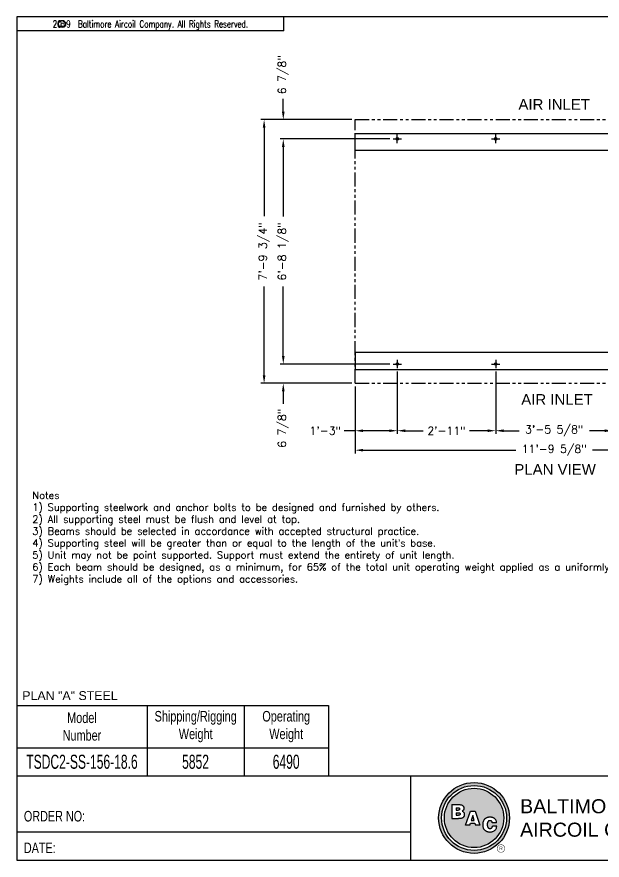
# Model space of a CAD drawing. Extents: x 50 to 450, y 40 to 340.
# Drawn here: x 50.1 to 258.2, y 40.1 to 340.1 of the extents above; entities that cross this region are included whole.
import ezdxf
from ezdxf.enums import TextEntityAlignment as Align

# ---------------------------------------------------------------- set-up
doc = ezdxf.new("R2010")
doc.units = 0
doc.header["$LTSCALE"] = 8
doc.header["$MEASUREMENT"] = 0
doc.linetypes.add('PHANTOM2', pattern=[1.25, 0.625, -0.125, 0.125, -0.125, 0.125, -0.125])
doc.layers.get('0').update_dxf_attribs({"linetype": 'CONTINUOUS'})
doc.layers.get('Defpoints').update_dxf_attribs({"linetype": 'CONTINUOUS'})
for name, color, linetype in [('STD-BASE', 5, 'CONTINUOUS'), ('STD-BLOCK', 7, 'CONTINUOUS'), ('STD-PLAN-A', 5, 'CONTINUOUS'), ('TEXT', 4, 'CONTINUOUS')]:
    doc.layers.add(name, color=color, linetype=linetype)
doc.styles.add('BAC', font='swissk.ttf')
doc.styles.add('BACtblk', font='swisscl.ttf')
doc.styles.add('BACtblkBold', font='swissck.ttf')
doc.styles.add('Current-ANSI-BAC Part', font='arial.ttf')
doc.styles.add('ROMANS', font='romans.shx', dxfattribs={"width": 0.75})
doc.styles.add('SIMPLEX', font='simplex.shx', dxfattribs={"oblique": 10})
doc.styles.add('SUBMITTAL', font='romans.shx')
doc.styles.add('SUBTTF', font='ARIALN.TTF', dxfattribs={"width": 0.9})
doc.dimstyles.new('SUBMITTAL', dxfattribs={"dimtxt": 0.09375, "dimasz": 0.09375, "dimexe": 0.03125, "dimexo": 0.0625, "dimgap": 0.0625, "dimtad": 0, "dimdec": 4, "dimzin": 4, "dimdsep": 46, "dimlunit": 4, "dimtxsty": 'SUBMITTAL', "dimcen": 0.09375, "dimclre": 6, "dimadec": 0, "dimazin": 0, "dimtfac": 1, "dimtdec": 0, "dimtofl": 0, "dimtmove": 0, "dimatfit": 3, "dimfxl": 0, "dimfrac": 2, "dimtolj": 1, "dimtzin": 4, "dimarcsym": 0})

# ---------------------------------------------------------------- blocks, each defined once
blk = doc.blocks.new('BORDER')
for p, q in [((1, 1), (0, 1)), ((0, 1), (0, 0)), ((1, 0), (1, 1)), ((0, 0), (1, 0))]:
    blk.add_line(p, q)
blk = doc.blocks.new('copyr0')
for q in [(2.375, 0), (0, -0.125)]:
    blk.add_line((2.375, -0.125), q)
at = {"color": 6}
blk.add_circle((0.4022, -0.0625), 0.0312, dxfattribs=at)
at = {"color": 6, "style": 'ROMANS', "width": 0.75}
blk.add_text('2019  Baltimore Aircoil Company. All Rights Reserved.', height=0.0625, dxfattribs=at).set_placement((1.1875, -0.0938), align=Align.CENTER)
blk.add_text('c', height=0.0469, dxfattribs=at).set_placement((0.4018, -0.0625), align=Align.MIDDLE)
blk = doc.blocks.new('model weights')
for p, q in [((3, 43), (3, 3)), ((3, 43), (180.26, 43)), ((77.09, 43), (77.09, 3)), ((132.26, 43), (132.26, 3)), ((180.26, 43), (180.26, 3)), ((180.26, 43), (180.26, 3)), ((3, 19), (180.26, 19)), ((3, 3), (180.26, 3))]:
    blk.add_line(p, q)
at = {"layer": 'TEXT', "char_height": 6, "attachment_point": 5, "style": 'SUBTTF'}
for s, insert, width in [('Model\\PNumber', (40.05, 31), 32.4424), ('Shipping/Rigging\\PWeight', (104.76, 31), 42.2577), ('Operating\\PWeight', (156.26, 31), 52.9286)]:
    blk.add_mtext(s, dxfattribs=dict(at, insert=insert, width=width))
at = {"layer": 'TEXT', "style": 'SUBTTF', "width": 0.75}
for tag, p in [('MODELNUM', (40.05, 11)), ('SHIPWEIGHT', (104.67, 11)), ('OPWEIGHT', (156.26, 11))]:
    blk.add_attdef(tag, text='', height=8, dxfattribs=at).set_placement(p, align=Align.MIDDLE_CENTER)
blk = doc.blocks.new('*D4')
at = {"layer": 'Defpoints', "color": 0}
for p in [(185.37, 215.09), (170.37, 209.76), (170.37, 192.87)]:
    blk.add_point(p, dxfattribs=at)
at = {"layer": 'STD-PLAN-A', "color": 6, "lineweight": -2}
for p, q in [((185.37, 213.95), (185.37, 191.73)), ((170.37, 208.62), (170.37, 191.73))]:
    blk.add_line(p, q, dxfattribs=at)
at = {"layer": 'STD-PLAN-A', "color": 3, "lineweight": -2}
for p, q in [((170.37, 192.87), (166.42, 192.87)), ((182.53, 192.87), (173.21, 192.87))]:
    blk.add_line(p, q, dxfattribs=at)
at = {"layer": 'STD-PLAN-A', "color": 3}
for points in [[(173.21, 193.34), (173.21, 192.4), (170.37, 192.87)], [(182.53, 193.34), (182.53, 192.4), (185.37, 192.87)]]:
    blk.add_solid(points, dxfattribs=at)
at = {"layer": 'STD-PLAN-A', "color": 3, "insert": (159.74, 192.87), "char_height": 2.841, "attachment_point": 5, "style": 'SUBMITTAL'}
blk.add_mtext('\\A1;1\'-3"', dxfattribs=at)
blk = doc.blocks.new('*D6')
at = {"layer": 'Defpoints', "color": 0}
for p in [(183.87, 296.71), (144.82, 216.59), (183.87, 216.59)]:
    blk.add_point(p, dxfattribs=at)
at = {"layer": 'STD-PLAN-A', "color": 6, "lineweight": -2}
for p, q in [((182.74, 296.71), (143.68, 296.71)), ((182.74, 216.59), (143.68, 216.59))]:
    blk.add_line(p, q, dxfattribs=at)
at = {"layer": 'STD-PLAN-A', "color": 3, "lineweight": -2}
for p, q in [((144.82, 293.87), (144.82, 269.08)), ((144.82, 219.43), (144.82, 244.22))]:
    blk.add_line(p, q, dxfattribs=at)
at = {"layer": 'STD-PLAN-A', "color": 3}
for points in [[(144.35, 293.87), (145.29, 293.87), (144.82, 296.71)], [(144.35, 219.43), (145.29, 219.43), (144.82, 216.59)]]:
    blk.add_solid(points, dxfattribs=at)
at = {"layer": 'STD-PLAN-A', "color": 3, "insert": (144.82, 256.65), "char_height": 2.8406, "attachment_point": 5, "rotation": 90, "style": 'SUBMITTAL'}
blk.add_mtext('\\A1;6\'-8 1/8"', dxfattribs=at)
blk = doc.blocks.new('*D7')
at = {"layer": 'Defpoints', "color": 0}
for p in [(144.82, 303.54), (170.37, 303.54), (183.87, 296.71)]:
    blk.add_point(p, dxfattribs=at)
at = {"layer": 'STD-PLAN-A', "color": 3, "lineweight": -2}
for p, q in [((144.82, 306.39), (144.82, 310.9)), ((144.82, 293.87), (144.82, 291.03))]:
    blk.add_line(p, q, dxfattribs=at)
at = {"layer": 'STD-PLAN-A', "color": 6, "lineweight": -2}
for p, q in [((169.24, 303.54), (143.68, 303.54)), ((182.74, 296.71), (143.68, 296.71))]:
    blk.add_line(p, q, dxfattribs=at)
at = {"layer": 'STD-PLAN-A', "color": 3}
for points in [[(144.35, 306.39), (145.29, 306.39), (144.82, 303.54)], [(144.35, 293.87), (145.29, 293.87), (144.82, 296.71)]]:
    blk.add_solid(points, dxfattribs=at)
at = {"layer": 'STD-PLAN-A', "color": 3, "insert": (144.82, 319.54), "char_height": 2.841, "attachment_point": 5, "rotation": 90, "style": 'SUBMITTAL'}
blk.add_mtext('\\A1;6 7/8"', dxfattribs=at)
blk = doc.blocks.new('*D8')
at = {"layer": 'Defpoints', "color": 0}
for p in [(183.87, 216.59), (144.82, 209.76), (170.37, 209.76)]:
    blk.add_point(p, dxfattribs=at)
at = {"layer": 'STD-PLAN-A', "color": 3, "lineweight": -2}
for p, q in [((144.82, 219.43), (144.82, 222.27)), ((144.82, 206.92), (144.82, 202.41))]:
    blk.add_line(p, q, dxfattribs=at)
at = {"layer": 'STD-PLAN-A', "color": 6, "lineweight": -2}
for p, q in [((182.74, 216.59), (143.68, 216.59)), ((169.24, 209.76), (143.68, 209.76))]:
    blk.add_line(p, q, dxfattribs=at)
at = {"layer": 'STD-PLAN-A', "color": 3}
for points in [[(144.35, 219.43), (145.29, 219.43), (144.82, 216.59)], [(144.35, 206.92), (145.29, 206.92), (144.82, 209.76)]]:
    blk.add_solid(points, dxfattribs=at)
at = {"layer": 'STD-PLAN-A', "color": 3, "insert": (144.82, 193.76), "char_height": 2.841, "attachment_point": 5, "rotation": 90, "style": 'SUBMITTAL'}
blk.add_mtext('\\A1;6 7/8"', dxfattribs=at)
blk = doc.blocks.new('*D9')
at = {"layer": 'Defpoints', "color": 0}
for p in [(170.37, 209.76), (311.98, 209.76), (311.98, 185.95)]:
    blk.add_point(p, dxfattribs=at)
at = {"layer": 'STD-BASE', "color": 6, "lineweight": -2}
for p, q in [((170.37, 208.62), (170.37, 184.81)), ((311.98, 208.62), (311.98, 184.81))]:
    blk.add_line(p, q, dxfattribs=at)
at = {"layer": 'STD-BASE', "color": 3, "lineweight": -2}
for p, q in [((173.21, 185.95), (227.53, 185.95)), ((309.14, 185.95), (254.83, 185.95))]:
    blk.add_line(p, q, dxfattribs=at)
at = {"layer": 'STD-BASE', "color": 3}
for points in [[(173.21, 186.42), (173.21, 185.48), (170.37, 185.95)], [(309.14, 186.42), (309.14, 185.48), (311.98, 185.95)]]:
    blk.add_solid(points, dxfattribs=at)
at = {"layer": 'STD-BASE', "color": 3, "insert": (241.18, 185.95), "char_height": 2.8406, "attachment_point": 5, "style": 'SUBMITTAL'}
blk.add_mtext('\\A1;11\'-9 5/8"', dxfattribs=at)
blk = doc.blocks.new('*D10')
at = {"layer": 'Defpoints', "color": 0}
for p in [(170.37, 303.54), (138, 209.76), (170.37, 209.76)]:
    blk.add_point(p, dxfattribs=at)
at = {"layer": 'STD-BASE', "color": 6, "lineweight": -2}
for p, q in [((169.24, 303.54), (136.87, 303.54)), ((169.24, 209.76), (136.87, 209.76))]:
    blk.add_line(p, q, dxfattribs=at)
at = {"layer": 'STD-BASE', "color": 3, "lineweight": -2}
for p, q in [((138, 300.7), (138, 269.15)), ((138, 212.6), (138, 244.15))]:
    blk.add_line(p, q, dxfattribs=at)
at = {"layer": 'STD-BASE', "color": 3}
for points in [[(137.53, 300.7), (138.47, 300.7), (138, 303.54)], [(137.53, 212.6), (138.47, 212.6), (138, 209.76)]]:
    blk.add_solid(points, dxfattribs=at)
at = {"layer": 'STD-BASE', "color": 3, "insert": (138, 256.65), "char_height": 2.8406, "attachment_point": 5, "rotation": 90, "style": 'SUBMITTAL'}
blk.add_mtext('\\A1;7\'-9 3/4"', dxfattribs=at)
blk = doc.blocks.new('*D11')
at = {"layer": 'Defpoints', "color": 0}
for p in [(185.37, 215.09), (220.37, 215.09), (220.37, 192.87)]:
    blk.add_point(p, dxfattribs=at)
at = {"layer": 'STD-PLAN-A', "color": 6, "lineweight": -2}
for p, q in [((185.37, 213.95), (185.37, 191.73)), ((220.37, 213.95), (220.37, 191.73))]:
    blk.add_line(p, q, dxfattribs=at)
at = {"layer": 'STD-PLAN-A', "color": 3, "lineweight": -2}
for p, q in [((188.21, 192.87), (194.63, 192.87)), ((217.53, 192.87), (211.11, 192.87))]:
    blk.add_line(p, q, dxfattribs=at)
at = {"layer": 'STD-PLAN-A', "color": 3}
for points in [[(188.21, 193.34), (188.21, 192.4), (185.37, 192.87)], [(217.53, 193.34), (217.53, 192.4), (220.37, 192.87)]]:
    blk.add_solid(points, dxfattribs=at)
at = {"layer": 'STD-PLAN-A', "color": 3, "insert": (202.87, 192.87), "char_height": 2.841, "attachment_point": 5, "style": 'SUBMITTAL'}
blk.add_mtext('\\A1;2\'-11"', dxfattribs=at)
blk = doc.blocks.new('*D13')
at = {"layer": 'Defpoints', "color": 0}
for p in [(220.37, 215.09), (261.98, 215.09), (261.98, 192.87)]:
    blk.add_point(p, dxfattribs=at)
at = {"layer": 'STD-PLAN-A', "color": 6, "lineweight": -2}
for p, q in [((220.37, 213.95), (220.37, 191.73)), ((261.98, 213.95), (261.98, 191.73))]:
    blk.add_line(p, q, dxfattribs=at)
at = {"layer": 'STD-PLAN-A', "color": 3, "lineweight": -2}
for p, q in [((223.21, 192.87), (228.68, 192.87)), ((259.14, 192.87), (253.68, 192.87))]:
    blk.add_line(p, q, dxfattribs=at)
at = {"layer": 'STD-PLAN-A', "color": 3}
for points in [[(223.21, 193.34), (223.21, 192.4), (220.37, 192.87)], [(259.14, 193.34), (259.14, 192.4), (261.98, 192.87)]]:
    blk.add_solid(points, dxfattribs=at)
at = {"layer": 'STD-PLAN-A', "color": 3, "insert": (241.18, 192.87), "char_height": 2.8406, "attachment_point": 5, "style": 'SUBMITTAL'}
blk.add_mtext('\\A1;3\'-5 5/8"', dxfattribs=at)
blk = doc.blocks.new('bacstblk')
h = blk.add_hatch(color=150)
h.dxf.hatch_style = 1
h.paths.add_polyline_path([(3.7506, 0.375, 1), (4.3799, 0.375, 1)])
h.paths.add_polyline_path([(4.3539, 0.375, -1), (3.7765, 0.375, -1)], flags=16)
h.paths.add_polyline_path([(4.3291, 0.375, -1), (3.8014, 0.375, -1)], flags=0)
h.paths.add_polyline_path([(3.943, 0.4942), (3.9603, 0.4889), (3.9714, 0.4784), (3.9755, 0.4618), (3.9722, 0.4467), (3.9609, 0.436), (3.974, 0.427), (3.9786, 0.415), (3.9789, 0.3973), (3.9729, 0.3838), (3.9613, 0.374), (3.9476, 0.3704), (3.9345, 0.3692), (3.8665, 0.3692), (3.8665, 0.4942)], flags=0)
h.paths.add_polyline_path([(4.0335, 0.4361), (4.0742, 0.4361), (4.1177, 0.3111), (4.0779, 0.3111), (4.0731, 0.3277), (4.0333, 0.3277), (4.0286, 0.3111), (3.9895, 0.3111)], flags=0)
h.paths.add_polyline_path([(4.1681, 0.3721), (4.1826, 0.3792), (4.1988, 0.3822), (4.2152, 0.3818), (4.233, 0.3787), (4.246, 0.3717), (4.2575, 0.3605), (4.2641, 0.3456), (4.266, 0.3315), (4.2275, 0.3315), (4.227, 0.3353), (4.2262, 0.3385), (4.2251, 0.3412), (4.2237, 0.3434), (4.2223, 0.3451), (4.2207, 0.3465), (4.2191, 0.3476), (4.2174, 0.3485), (4.2158, 0.3493), (4.2143, 0.3499), (4.2128, 0.3503), (4.2112, 0.3506), (4.2097, 0.3509), (4.2082, 0.351), (4.2066, 0.351), (4.205, 0.3509), (4.2033, 0.3507), (4.2016, 0.3504), (4.1999, 0.3501), (4.1982, 0.3496), (4.1965, 0.3489), (4.1949, 0.3482), (4.1933, 0.3472), (4.1919, 0.3461), (4.1905, 0.3449), (4.1893, 0.3434), (4.1882, 0.3418), (4.1873, 0.3401), (4.1864, 0.3384), (4.1856, 0.3365), (4.185, 0.3347), (4.1844, 0.3328), (4.184, 0.3309), (4.1836, 0.329), (4.1833, 0.3272), (4.1831, 0.3253), (4.183, 0.3234), (4.1829, 0.3216), (4.1828, 0.3197), (4.1828, 0.3178), (4.1828, 0.3158), (4.1829, 0.3139), (4.1829, 0.3119), (4.1831, 0.31), (4.1832, 0.308), (4.1834, 0.3061), (4.1837, 0.3043), (4.184, 0.3025), (4.1844, 0.3007), (4.1848, 0.299), (4.1853, 0.2974), (4.1859, 0.2959), (4.1865, 0.2944), (4.1872, 0.293), (4.188, 0.2917), (4.1889, 0.2904), (4.1899, 0.2893), (4.1909, 0.2882), (4.192, 0.2871), (4.1932, 0.2862), (4.1944, 0.2853), (4.1956, 0.2846), (4.1969, 0.2839), (4.1981, 0.2834), (4.1994, 0.2829), (4.2007, 0.2825), (4.2019, 0.2822), (4.2032, 0.282), (4.2045, 0.2819), (4.2057, 0.2818), (4.207, 0.2818), (4.2083, 0.2818), (4.2096, 0.2819), (4.211, 0.282), (4.2123, 0.2821), (4.2137, 0.2824), (4.2151, 0.2828), (4.2165, 0.2833), (4.2179, 0.284), (4.2194, 0.2848), (4.2209, 0.2858), (4.2224, 0.2871), (4.2239, 0.2886), (4.2252, 0.2905), (4.2264, 0.2927), (4.2274, 0.2954), (4.2282, 0.2986), (4.2286, 0.3024), (4.2667, 0.3024), (4.2652, 0.2888), (4.2582, 0.2721), (4.2446, 0.26), (4.229, 0.2531), (4.2146, 0.2503), (4.1987, 0.2502), (4.1812, 0.2537), (4.1655, 0.2618), (4.1537, 0.2735), (4.1468, 0.2865), (4.1431, 0.3002), (4.1418, 0.3168), (4.1433, 0.3339), (4.1484, 0.3494), (4.1569, 0.3625)], flags=0)
h = blk.add_hatch(color=150)
h.dxf.hatch_style = 1
h.paths.add_polyline_path([(3.8014, 0.375, 1), (4.3291, 0.375, 1)])
h.paths.add_polyline_path([(4.0742, 0.4361), (4.1177, 0.3111), (4.0779, 0.3111), (4.0731, 0.3277), (4.0333, 0.3277), (4.0286, 0.3111), (3.9895, 0.3111), (4.0335, 0.4361)], flags=16)
h.paths.add_polyline_path([(3.974, 0.427), (3.9786, 0.415), (3.9789, 0.3973), (3.9729, 0.3838), (3.9613, 0.374), (3.9476, 0.3704), (3.9345, 0.3692), (3.8665, 0.3692), (3.8665, 0.4942), (3.943, 0.4942), (3.9603, 0.4889), (3.9714, 0.4784), (3.9755, 0.4618), (3.9722, 0.4467), (3.9609, 0.436)], flags=16)
h.paths.add_polyline_path([(4.266, 0.3315), (4.2275, 0.3315), (4.227, 0.3353), (4.2262, 0.3385), (4.2251, 0.3412), (4.2237, 0.3434), (4.2223, 0.3451), (4.2207, 0.3465), (4.2191, 0.3476), (4.2174, 0.3485), (4.2158, 0.3493), (4.2143, 0.3499), (4.2128, 0.3503), (4.2112, 0.3506), (4.2097, 0.3509), (4.2082, 0.351), (4.2066, 0.351), (4.205, 0.3509), (4.2033, 0.3507), (4.2016, 0.3504), (4.1999, 0.3501), (4.1982, 0.3496), (4.1965, 0.3489), (4.1949, 0.3482), (4.1933, 0.3472), (4.1919, 0.3461), (4.1905, 0.3449), (4.1893, 0.3434), (4.1882, 0.3418), (4.1873, 0.3401), (4.1864, 0.3384), (4.1856, 0.3365), (4.185, 0.3347), (4.1844, 0.3328), (4.184, 0.3309), (4.1836, 0.329), (4.1833, 0.3272), (4.1831, 0.3253), (4.183, 0.3234), (4.1829, 0.3216), (4.1828, 0.3197), (4.1828, 0.3178), (4.1828, 0.3158), (4.1829, 0.3139), (4.1829, 0.3119), (4.1831, 0.31), (4.1832, 0.308), (4.1834, 0.3061), (4.1837, 0.3043), (4.184, 0.3025), (4.1844, 0.3007), (4.1848, 0.299), (4.1853, 0.2974), (4.1859, 0.2959), (4.1865, 0.2944), (4.1872, 0.293), (4.188, 0.2917), (4.1889, 0.2904), (4.1899, 0.2893), (4.1909, 0.2882), (4.192, 0.2871), (4.1932, 0.2862), (4.1944, 0.2853), (4.1956, 0.2846), (4.1969, 0.2839), (4.1981, 0.2834), (4.1994, 0.2829), (4.2007, 0.2825), (4.2019, 0.2822), (4.2032, 0.282), (4.2045, 0.2819), (4.2057, 0.2818), (4.207, 0.2818), (4.2083, 0.2818), (4.2096, 0.2819), (4.211, 0.282), (4.2123, 0.2821), (4.2137, 0.2824), (4.2151, 0.2828), (4.2165, 0.2833), (4.2179, 0.284), (4.2194, 0.2848), (4.2209, 0.2858), (4.2224, 0.2871), (4.2239, 0.2886), (4.2252, 0.2905), (4.2264, 0.2927), (4.2274, 0.2954), (4.2282, 0.2986), (4.2286, 0.3024), (4.2667, 0.3024), (4.2652, 0.2888), (4.2582, 0.2721), (4.2446, 0.26), (4.229, 0.2531), (4.2146, 0.2503), (4.1987, 0.2502), (4.1812, 0.2537), (4.1655, 0.2618), (4.1537, 0.2735), (4.1468, 0.2865), (4.1431, 0.3002), (4.1418, 0.3168), (4.1433, 0.3339), (4.1484, 0.3494), (4.1569, 0.3625), (4.1681, 0.3721), (4.1826, 0.3792), (4.1988, 0.3822), (4.2152, 0.3818), (4.233, 0.3787), (4.246, 0.3717), (4.2575, 0.3605), (4.2641, 0.3456)], flags=16)
h = blk.add_hatch(color=150)
h.dxf.hatch_style = 1
h.paths.add_polyline_path([(3.9339, 0.4471), (3.9348, 0.4479), (3.9355, 0.4488), (3.936, 0.4497), (3.9364, 0.4506), (3.9368, 0.4515), (3.937, 0.4524), (3.9372, 0.4533), (3.9373, 0.4542), (3.9373, 0.4552), (3.9373, 0.4561), (3.9372, 0.457), (3.937, 0.458), (3.9368, 0.4589), (3.9365, 0.4598), (3.9362, 0.4606), (3.9358, 0.4615), (3.9352, 0.4622), (3.9346, 0.4629), (3.9339, 0.4635), (3.933, 0.464), (3.932, 0.4645), (3.9308, 0.4648), (3.9294, 0.4651), (3.9277, 0.4654), (3.9258, 0.4656), (3.9236, 0.4658), (3.921, 0.4659), (3.9054, 0.4659), (3.9054, 0.4445), (3.9237, 0.4445), (3.9267, 0.4447), (3.9292, 0.4452), (3.9312, 0.4457), (3.9327, 0.4464)])
h.paths.add_polyline_path([(3.9412, 0.4083), (3.9413, 0.4092), (3.9413, 0.4102), (3.9412, 0.4112), (3.9411, 0.4122), (3.941, 0.4132), (3.9407, 0.4142), (3.9403, 0.4152), (3.9398, 0.4161), (3.9393, 0.417), (3.9385, 0.4178), (3.9377, 0.4186), (3.9366, 0.4193), (3.9354, 0.42), (3.9339, 0.4205), (3.932, 0.4209), (3.9299, 0.4213), (3.9273, 0.4215), (3.9243, 0.4215), (3.9054, 0.4215), (3.9054, 0.3986), (3.9265, 0.3986), (3.9293, 0.3988), (3.9317, 0.3992), (3.9336, 0.3997), (3.9352, 0.4002), (3.9365, 0.4008), (3.9376, 0.4015), (3.9384, 0.4023), (3.9391, 0.403), (3.9396, 0.4038), (3.9401, 0.4047), (3.9405, 0.4055), (3.9408, 0.4064), (3.941, 0.4073)])
h.paths.add_polyline_path([(4.0534, 0.3968), (4.0405, 0.3539), (4.0658, 0.3539)])
for p, q in [((0, 0.75), (10, 0.75)), ((3.5, 0.75), (3.5, 0)), ((6.5, 0.75), (6.5, 0)), ((6.5, 0.3125), (10, 0.3125)), ((9.6875, 0.3125), (9.6875, 0)), ((3.5, 0.25), (0, 0.25))]:
    blk.add_line(p, q)
at = {"color": 150}
for p, q in [((3.8665, 0.4942), (3.9302, 0.4942)), ((3.8665, 0.4942), (3.8665, 0.3692)), ((3.9054, 0.4659), (3.9054, 0.4445)), ((3.9054, 0.4659), (3.921, 0.4659)), ((3.9054, 0.4445), (3.9237, 0.4445)), ((3.9054, 0.4215), (3.9054, 0.3986)), ((3.9054, 0.4215), (3.9243, 0.4215)), ((3.9054, 0.3986), (3.9265, 0.3986)), ((3.9895, 0.3111), (4.0335, 0.4361)), ((4.0335, 0.4361), (4.0742, 0.4361)), ((4.0534, 0.3968), (4.0405, 0.3539)), ((4.0658, 0.3539), (4.0534, 0.3968)), ((4.0742, 0.4361), (4.1177, 0.3111)), ((3.8665, 0.3692), (3.9279, 0.3692)), ((4.0286, 0.3111), (3.9895, 0.3111)), ((4.0286, 0.3111), (4.0333, 0.3277)), ((4.0333, 0.3277), (4.0731, 0.3277)), ((4.0405, 0.3539), (4.0658, 0.3539)), ((4.0731, 0.3277), (4.0779, 0.3111)), ((4.1177, 0.3111), (4.0779, 0.3111)), ((4.266, 0.3315), (4.2275, 0.3315)), ((4.2667, 0.3024), (4.2286, 0.3024))]:
    blk.add_line(p, q, dxfattribs=at)
for points in [[(3.921, 0.4659), (3.9236, 0.4658), (3.9258, 0.4656), (3.9277, 0.4654), (3.9294, 0.4651), (3.9308, 0.4648), (3.932, 0.4645), (3.933, 0.464), (3.9339, 0.4635), (3.9346, 0.4629), (3.9352, 0.4622), (3.9358, 0.4615), (3.9362, 0.4606), (3.9365, 0.4598), (3.9368, 0.4589), (3.937, 0.458), (3.9372, 0.457), (3.9373, 0.4561), (3.9373, 0.4552), (3.9373, 0.4542), (3.9372, 0.4533), (3.937, 0.4524), (3.9368, 0.4515), (3.9364, 0.4506), (3.936, 0.4497), (3.9355, 0.4488), (3.9348, 0.4479), (3.9339, 0.4471), (3.9327, 0.4464), (3.9312, 0.4457), (3.9292, 0.4452), (3.9267, 0.4447), (3.9237, 0.4445)], [(3.9302, 0.4942), (3.9378, 0.494), (3.9442, 0.4933), (3.9498, 0.4922), (3.9544, 0.4907), (3.9584, 0.489), (3.9617, 0.4871), (3.9644, 0.4851), (3.9666, 0.4829), (3.9685, 0.4808), (3.97, 0.4786), (3.9713, 0.4764), (3.9722, 0.4742), (3.973, 0.4719), (3.9735, 0.4697), (3.9739, 0.4675), (3.9742, 0.4654), (3.9744, 0.4632), (3.9744, 0.4611), (3.9744, 0.459), (3.9743, 0.4569), (3.974, 0.4548), (3.9735, 0.4529), (3.9729, 0.4509), (3.9722, 0.449), (3.9712, 0.4471), (3.97, 0.4454), (3.9687, 0.4436), (3.9672, 0.442), (3.9655, 0.4404), (3.9637, 0.4389), (3.9617, 0.4374), (3.9595, 0.4361)], [(3.9243, 0.4215), (3.9273, 0.4215), (3.9299, 0.4213), (3.932, 0.4209), (3.9339, 0.4205), (3.9354, 0.42), (3.9366, 0.4193), (3.9377, 0.4186), (3.9385, 0.4178), (3.9393, 0.417), (3.9398, 0.4161), (3.9403, 0.4152), (3.9407, 0.4142), (3.941, 0.4132), (3.9411, 0.4122), (3.9412, 0.4112), (3.9413, 0.4102), (3.9413, 0.4092), (3.9412, 0.4083), (3.941, 0.4073), (3.9408, 0.4064), (3.9405, 0.4055), (3.9401, 0.4047), (3.9396, 0.4038), (3.9391, 0.403), (3.9384, 0.4023), (3.9376, 0.4015), (3.9365, 0.4008), (3.9352, 0.4002), (3.9336, 0.3997), (3.9317, 0.3992), (3.9293, 0.3988), (3.9265, 0.3986)], [(3.9595, 0.4361), (3.9648, 0.4333), (3.9689, 0.4305), (3.972, 0.4276), (3.9744, 0.4247), (3.976, 0.4218), (3.9771, 0.4188), (3.9778, 0.416), (3.9783, 0.4132), (3.9786, 0.4106), (3.9787, 0.408), (3.9787, 0.4056), (3.9787, 0.4033), (3.9785, 0.401), (3.9782, 0.3989), (3.9778, 0.3968), (3.9773, 0.3948), (3.9767, 0.3928), (3.976, 0.3909), (3.9752, 0.389), (3.9742, 0.3871), (3.973, 0.3852), (3.9716, 0.3834), (3.9699, 0.3815), (3.968, 0.3796), (3.9657, 0.3777), (3.963, 0.3758), (3.9596, 0.374), (3.9555, 0.3724), (3.9504, 0.3711), (3.9442, 0.3701), (3.9367, 0.3694), (3.9279, 0.3692)], [(4.266, 0.3315), (4.265, 0.339), (4.2636, 0.3453), (4.2619, 0.3507), (4.2598, 0.3552), (4.2576, 0.3591), (4.2553, 0.3623), (4.2528, 0.365), (4.2504, 0.3674), (4.2481, 0.3694), (4.2458, 0.3712), (4.2436, 0.3728), (4.2413, 0.3742), (4.2391, 0.3754), (4.2368, 0.3765), (4.2344, 0.3774), (4.2319, 0.3783), (4.2294, 0.379), (4.2267, 0.3797), (4.2239, 0.3803), (4.2211, 0.3808), (4.2181, 0.3812), (4.2151, 0.3816), (4.212, 0.3818), (4.2089, 0.382), (4.2058, 0.382), (4.2026, 0.382), (4.1994, 0.3818), (4.1962, 0.3815), (4.1929, 0.3811), (4.1896, 0.3805), (4.1863, 0.3797), (4.183, 0.3787), (4.1797, 0.3776), (4.1765, 0.3762), (4.1732, 0.3746), (4.1701, 0.3729), (4.167, 0.3709), (4.164, 0.3686), (4.1612, 0.3662), (4.1585, 0.3636), (4.156, 0.3607), (4.1537, 0.3576), (4.1516, 0.3543), (4.1497, 0.3509), (4.148, 0.3472), (4.1465, 0.3435), (4.1452, 0.3396), (4.1441, 0.3355), (4.1433, 0.3314), (4.1427, 0.3272), (4.1423, 0.3229), (4.1421, 0.3187), (4.1421, 0.3145), (4.1423, 0.3103), (4.1426, 0.3063), (4.1431, 0.3024), (4.1437, 0.2986), (4.1445, 0.295), (4.1454, 0.2916), (4.1465, 0.2883), (4.1477, 0.2852), (4.149, 0.2822), (4.1506, 0.2793), (4.1523, 0.2765), (4.1541, 0.2738), (4.1562, 0.2713), (4.1584, 0.2688), (4.1607, 0.2665), (4.1633, 0.2643), (4.1659, 0.2623), (4.1687, 0.2604), (4.1717, 0.2586), (4.1748, 0.257), (4.178, 0.2556), (4.1814, 0.2543), (4.185, 0.2532), (4.1887, 0.2522), (4.1925, 0.2514), (4.1965, 0.2509), (4.2007, 0.2504), (4.2051, 0.2502), (4.2096, 0.2502), (4.2142, 0.2505), (4.219, 0.2511), (4.2238, 0.2521), (4.2287, 0.2534), (4.2337, 0.2551), (4.2387, 0.2573), (4.2437, 0.2601), (4.2485, 0.2634), (4.2531, 0.2675), (4.2572, 0.2724), (4.2608, 0.2782), (4.2637, 0.2851), (4.2657, 0.2931), (4.2667, 0.3024)], [(4.2275, 0.3315), (4.227, 0.3353), (4.2262, 0.3385), (4.2251, 0.3412), (4.2237, 0.3434), (4.2223, 0.3451), (4.2207, 0.3465), (4.2191, 0.3476), (4.2174, 0.3485), (4.2158, 0.3493), (4.2143, 0.3499), (4.2128, 0.3503), (4.2112, 0.3506), (4.2097, 0.3509), (4.2082, 0.351), (4.2066, 0.351), (4.205, 0.3509), (4.2033, 0.3507), (4.2016, 0.3504), (4.1999, 0.3501), (4.1982, 0.3496), (4.1965, 0.3489), (4.1949, 0.3482), (4.1933, 0.3472), (4.1919, 0.3461), (4.1905, 0.3449), (4.1893, 0.3434), (4.1882, 0.3418), (4.1873, 0.3401), (4.1864, 0.3384), (4.1856, 0.3365), (4.185, 0.3347), (4.1844, 0.3328), (4.184, 0.3309), (4.1836, 0.329), (4.1833, 0.3272), (4.1831, 0.3253), (4.183, 0.3234), (4.1829, 0.3216), (4.1828, 0.3197), (4.1828, 0.3178), (4.1828, 0.3158), (4.1829, 0.3139), (4.1829, 0.3119), (4.1831, 0.31), (4.1832, 0.308), (4.1834, 0.3061), (4.1837, 0.3043), (4.184, 0.3025), (4.1844, 0.3007), (4.1848, 0.299), (4.1853, 0.2974), (4.1859, 0.2959), (4.1865, 0.2944), (4.1872, 0.293), (4.188, 0.2917), (4.1889, 0.2904), (4.1899, 0.2893), (4.1909, 0.2882), (4.192, 0.2871), (4.1932, 0.2862), (4.1944, 0.2853), (4.1956, 0.2846), (4.1969, 0.2839), (4.1981, 0.2834), (4.1994, 0.2829), (4.2007, 0.2825), (4.2019, 0.2822), (4.2032, 0.282), (4.2045, 0.2819), (4.2057, 0.2818), (4.207, 0.2818), (4.2083, 0.2818), (4.2096, 0.2819), (4.211, 0.282), (4.2123, 0.2821), (4.2137, 0.2824), (4.2151, 0.2828), (4.2165, 0.2833), (4.2179, 0.284), (4.2194, 0.2848), (4.2209, 0.2858), (4.2224, 0.2871), (4.2239, 0.2886), (4.2252, 0.2905), (4.2264, 0.2927), (4.2274, 0.2954), (4.2282, 0.2986), (4.2286, 0.3024)]]:
    blk.add_lwpolyline(points, dxfattribs=at)
for radius in [0.3147, 0.2887, 0.2639]:
    blk.add_circle((4.0652, 0.375), radius, dxfattribs=at)
at = {"layer": 'TEXT', "color": 150, "linetype": 'Continuous', "const_width": 0.00375}
blk.add_lwpolyline([(4.2715, 0.1037, 1), (4.339, 0.1037, 1)], format="xyb", close=True, dxfattribs=at)
at = {"color": 6, "style": 'SIMPLEX'}
blk.add_text('DRAWING NUMBER:', height=0.0625, dxfattribs=at).set_placement((8.0938, 0.2188), align=Align.CENTER)
at = {"layer": 'TEXT', "color": 150, "style": 'BAC'}
for s, p in [('BALTIMORE', (4.4744, 0.4169)), ('AIRCOIL COMPANY', (4.4744, 0.2084))]:
    blk.add_text(s, height=0.125, dxfattribs=at).set_placement(p)
at = {"layer": 'TEXT', "color": 4, "style": 'BACtblk'}
for s, p in [('ORDER NO:', (0.0625, 0.3438)), ('DATE:', (0.0625, 0.0625))]:
    blk.add_text(s, height=0.09375, dxfattribs=at).set_placement(p)
at = {"layer": 'TEXT', "color": 150, "linetype": 'Continuous', "style": 'BAC'}
blk.add_text('R', height=0.0312, dxfattribs=at).set_placement((4.2891, 0.0891))
at = {"layer": 'TEXT', "color": 4, "style": 'BACtblkBold'}
for tag, height, p in [('MODEL1', 0.1094, (8.25, 0.5715)), ('MODEL2', 0.1094, (8.25, 0.384)), ('DWGNUM', 0.1406, (8.0938, 0.0312))]:
    blk.add_attdef(tag, text='', height=height, dxfattribs=at).set_placement(p, align=Align.CENTER)
for tag, p in [('DESC', (0.0625, 0.5312)), ('ORDER', (0.9643, 0.3438)), ('DATE', (0.5402, 0.0625))]:
    blk.add_attdef(tag, p, '', height=0.125, dxfattribs=at)
blk.add_attdef('REV', text='', height=0.1562, dxfattribs=at).set_placement((9.8438, 0.1562), align=Align.MIDDLE)
at = {"layer": 'TEXT', "color": 4, "style": 'BACtblk', "flags": 1}
blk.add_attdef('DWGBY', (2.0402, 0.0625), '', height=0.0938, dxfattribs=at)

msp = doc.modelspace()

# ---------------------------------------------------------------- linework, layer by layer
at = {"layer": 'STD-BASE', "linetype": 'PHANTOM2'}
for p, q in [((170.3713, 303.5447), (311.9845, 303.5447)), ((170.3713, 209.7578), (170.3713, 303.5447)), ((170.3713, 209.7578), (311.9845, 209.7578))]:
    msp.add_line(p, q, dxfattribs=at)
at = {"layer": 'STD-BASE'}
for centre in [(185.3713, 296.7137), (220.3713, 296.7137), (185.3713, 216.5887), (220.3713, 216.5887)]:
    msp.add_circle(centre, 0.4375, dxfattribs=at)
at = {"layer": 'STD-PLAN-A', "color": 6}
for p, q in [((185.3713, 295.2137), (185.3713, 298.2137)), ((220.3713, 295.2137), (220.3713, 298.2137)), ((183.8713, 296.7137), (186.8713, 296.7137)), ((218.8713, 296.7137), (221.8713, 296.7137)), ((183.8713, 216.5887), (186.8713, 216.5887)), ((185.3713, 218.0887), (185.3713, 215.0887)), ((218.8713, 216.5887), (221.8713, 216.5887)), ((220.3713, 218.0887), (220.3713, 215.0887))]:
    msp.add_line(p, q, dxfattribs=at)
at = {"layer": 'STD-PLAN-A'}
for points in [[(170.3713, 292.5887), (170.3713, 298.5887), (311.9845, 298.5887), (311.9845, 292.5887), (170.3713, 292.5887)], [(170.3713, 220.7137), (170.3713, 214.7137), (311.9845, 214.7137), (311.9845, 220.7137), (170.3713, 220.7137)]]:
    msp.add_lwpolyline(points, dxfattribs=at)

# ---------------------------------------------------------------- block references
for name, p, xscale, yscale, zscale in [('BORDER', (50.0634, 40.1075), 399.9999999999839, 299.9999999999879, 399.9999999999839), ('copyr0', (50.0634, 340.1075), 39.99999999999839, 39.99999999999839, 39.99999999999839), ('copyr0', (50.0634, 340.1075), 39.99999999999839, 39.99999999999839, 39.99999999999839)]:
    msp.add_blockref(name, p, dxfattribs=dict(xscale=xscale, yscale=yscale, zscale=zscale))
at = {"xscale": 39.99999999999839, "yscale": 39.99999999999839, "zscale": 39.99999999999839}
msp.add_blockref('bacstblk', (50.0634, 40.1075), dxfattribs=at).add_auto_attribs({'MODEL1': 'TrilliumSeries™ Adiabatic Condenser', 'MODEL2': 'Unit Support'})
at = {"layer": 'STD-BLOCK', "xscale": 0.6249999999999749, "yscale": 0.6249999999999749, "zscale": 0.6249999999999749}
msp.add_blockref('model weights', (48.1884, 68.2325), dxfattribs=at).add_auto_attribs({'OPWEIGHT': '6490', 'SHIPWEIGHT': '5852', 'MODELNUM': 'TSDC2-SS-156-18.6'})

# ---------------------------------------------------------------- texts
at = {"color": 4, "insert": (55.5802, 171.1877), "char_height": 2.55, "width": 225.377407, "attachment_point": 1, "style": 'SUBMITTAL'}
msp.add_mtext('Notes\\P1) Supporting steelwork and anchor bolts to be designed and furnished by others.\\P2) All supporting steel must be flush and level at top.\\P3) Beams should be selected in accordance with accepted structural practice.\\P4) Supporting steel will be greater than or equal to the length of the unit{\\fArial|b0|i0|c0|p34;’}s base.\\P5) Unit may not be point supported. Support must extend the entirety of unit length.\\P6) Each beam should be designed, as a minimum, for 65% of the total unit operating weight applied as a uniformly distributed load.\\P7) Weights include all of the options and accessories.\\P', dxfattribs=at)
at = {"layer": 'STD-BASE', "color": 4, "char_height": 3.81, "attachment_point": 5, "style": 'Current-ANSI-BAC Part'}
for s, insert, width in [('AIR INLET', (241.1779, 308.971), 63.888891), ('AIR INLET', (242.1834, 203.9934), 63.888891), ('PLAN VIEW', (241.4959, 179.1145), 123.652782)]:
    msp.add_mtext(s, dxfattribs=dict(at, insert=insert, width=width))
at = {"layer": 'STD-PLAN-A', "color": 4, "insert": (51.982, 100.2135), "char_height": 3.15, "attachment_point": 1, "style": 'Current-ANSI-BAC Part'}
msp.add_mtext('PLAN "A" STEEL', dxfattribs=at)

# ---------------------------------------------------------------- dimensions: what is measured, and where the dimension line sits
at = {"layer": 'STD-BASE'}
dim = msp.add_linear_dim(base=(138.0014, 209.7578), p1=(170.3713, 303.5447), p2=(170.3713, 209.7578), angle=90, dimstyle='SUBMITTAL', override={"dimscale": 36.36, "dimtxt": 0.078125, "dimasz": 0.078125, "dimexo": 0.03125, "dimgap": 0.03125, "dimdec": 3, "dimzin": 3, "dimclrd": 3, "dimclrt": 3, "dimtdec": 3, "dimtix": 1, "dimarcsym": 1}, dxfattribs=at)
dim.commit()
dim.dimension.update_dxf_attribs({"geometry": '*D10', "text_midpoint": (138.0014, 256.6512)})
dim = msp.add_linear_dim(base=(311.9845, 185.9507), p1=(170.3713, 209.7578), p2=(311.9845, 209.7578), dimstyle='SUBMITTAL', override={"dimscale": 36.36, "dimtxt": 0.078125, "dimasz": 0.078125, "dimexo": 0.03125, "dimgap": 0.03125, "dimdec": 3, "dimzin": 3, "dimclrd": 3, "dimclrt": 3, "dimtdec": 3, "dimtix": 1, "dimarcsym": 1}, dxfattribs=at)
dim.commit()
dim.dimension.update_dxf_attribs({"geometry": '*D9', "text_midpoint": (241.1779, 185.9507)})
at = {"layer": 'STD-PLAN-A'}
for base, p1, p2, picture, middle in [((144.8188, 303.5447), (183.8713, 296.7137), (170.3713, 303.5447), '*D7', (144.8188, 319.54)), ((144.8188, 209.7578), (183.8713, 216.5887), (170.3713, 209.7578), '*D8', (144.8188, 193.7625))]:
    dim = msp.add_linear_dim(base=base, p1=p1, p2=p2, angle=90, dimstyle='SUBMITTAL', override={"dimscale": 36.36, "dimtxt": 0.078125, "dimasz": 0.078125, "dimexo": 0.03125, "dimgap": 0.03125, "dimdec": 3, "dimzin": 3, "dimclrd": 3, "dimclrt": 3, "dimtdec": 3, "dimtix": 1, "dimarcsym": 1}, dxfattribs=at)
    dim.commit()
    dim.dimension.update_dxf_attribs({"geometry": picture, "text_midpoint": middle, "dimtype": 160})
dim = msp.add_linear_dim(base=(144.8188, 216.5887), p1=(183.8713, 296.7137), p2=(183.8713, 216.5887), angle=90, dimstyle='SUBMITTAL', override={"dimscale": 36.36, "dimtxt": 0.078125, "dimasz": 0.078125, "dimexo": 0.03125, "dimgap": 0.03125, "dimdec": 3, "dimzin": 3, "dimclrd": 3, "dimclrt": 3, "dimtdec": 3, "dimtix": 1, "dimarcsym": 1}, dxfattribs=at)
dim.commit()
dim.dimension.update_dxf_attribs({"geometry": '*D6', "text_midpoint": (144.8188, 256.6512)})
for base, p1, p2, picture, middle in [((170.3713, 192.8694), (185.3713, 215.0887), (170.3713, 209.7578), '*D4', (159.738, 192.8694)), ((261.9845, 192.8694), (220.3713, 215.0887), (261.9845, 215.0887), '*D13', (241.1779, 192.8694))]:
    dim = msp.add_linear_dim(base=base, p1=p1, p2=p2, dimstyle='SUBMITTAL', override={"dimscale": 36.36, "dimtxt": 0.078125, "dimasz": 0.078125, "dimexo": 0.03125, "dimgap": 0.03125, "dimdec": 3, "dimzin": 3, "dimclrd": 3, "dimclrt": 3, "dimtdec": 3, "dimtix": 1, "dimarcsym": 1}, dxfattribs=at)
    dim.commit()
    dim.dimension.update_dxf_attribs({"geometry": picture, "text_midpoint": middle, "dimtype": 160})
dim = msp.add_linear_dim(base=(220.3713, 192.8694), p1=(185.3713, 215.0887), p2=(220.3713, 215.0887), dimstyle='SUBMITTAL', override={"dimscale": 36.36, "dimtxt": 0.078125, "dimasz": 0.078125, "dimexo": 0.03125, "dimgap": 0.03125, "dimdec": 3, "dimzin": 3, "dimclrd": 3, "dimclrt": 3, "dimtdec": 3, "dimtix": 1, "dimarcsym": 1}, dxfattribs=at)
dim.commit()
dim.dimension.update_dxf_attribs({"geometry": '*D11', "text_midpoint": (202.8713, 192.8694)})

doc.saveas('drawing.dxf')
